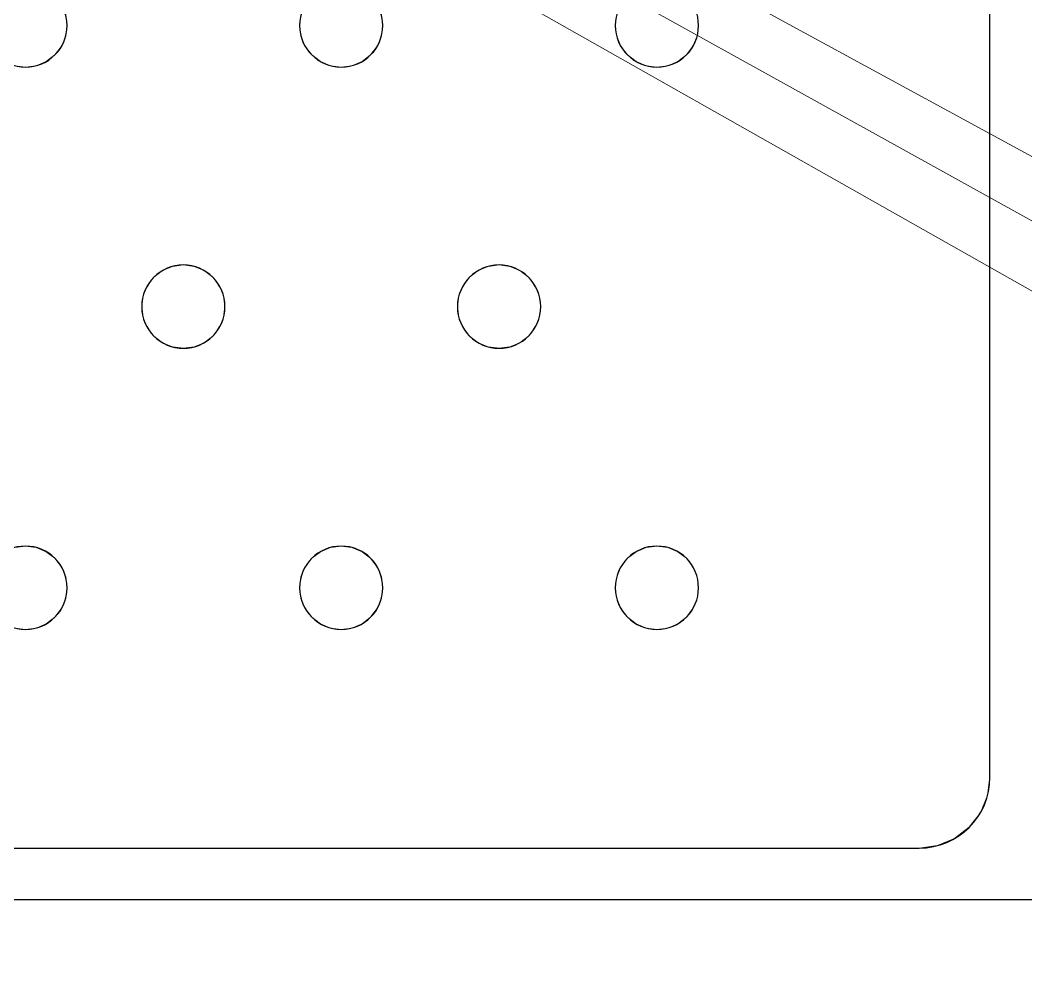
# Model space of a CAD drawing. Header units: millimetres. Extents: x -1 to 1201, y -701 to 1.
# Drawn here: x 503.4 to 600, y -405 to -313.5 of the extents above; entities that cross this region are included whole.
import ezdxf

# ---------------------------------------------------------------- set-up
doc = ezdxf.new("R2010")
doc.units = ezdxf.units.MM
doc.layers.add('IQ_200_3D', color=1, linetype='Continuous')
doc.layers.add('IQ_204_2D', color=7, linetype='Continuous')

msp = doc.modelspace()

# ---------------------------------------------------------------- linework, layer by layer
at = {"layer": 'IQ_200_3D', "lineweight": 18}
for points, invisible_edges in [([(596.549, -386.2, 890), (596.549, -145, 890), (568.549, -260, 890), (568.413, -261.035, 890)], 10), ([(568.549, -260, 888), (596.549, -145, 888), (596.549, -386.2, 888), (568.413, -261.035, 888)], 5), ([(568.413, -312.965, 890), (568.549, -314, 890), (596.549, -386.2, 890), (568.413, -261.035, 890)], 14), ([(596.549, -386.2, 888), (568.549, -314, 888), (568.413, -312.965, 888), (568.413, -261.035, 888)], 13), ([(530.352, -312.965, 890), (507.347, -312, 890), (507.746, -312.965, 890), (530.216, -314, 890)], 5), ([(507.746, -312.965, 888), (507.347, -312, 888), (530.352, -312.965, 888), (530.216, -314, 888)], 10), ([(538.079, -312.965, 888), (537.68, -312, 888), (560.685, -312.965, 888), (560.549, -314, 888)], 10), ([(530.216, -314, 890), (507.746, -312.965, 890), (507.882, -314, 890), (530.352, -315.035, 890)], 5), ([(507.882, -314, 888), (507.746, -312.965, 888), (530.216, -314, 888), (530.352, -315.035, 888)], 10), ([(507.882, -314, 890), (507.746, -312.965, 890), (507.746, -312.965, 888), (507.882, -314, 888)], 2), ([(530.352, -312.965, 890), (530.216, -314, 890), (530.216, -314, 888), (530.352, -312.965, 888)], 8), ([(538.079, -312.965, 890), (538.216, -314, 890), (560.549, -314, 890), (560.685, -312.965, 890)], 10), ([(538.216, -314, 888), (538.079, -312.965, 888), (560.549, -314, 888)], 14), ([(538.216, -314, 890), (538.079, -312.965, 890), (538.079, -312.965, 888), (538.216, -314, 888)], 2), ([(560.685, -312.965, 890), (560.549, -314, 890), (560.549, -314, 888), (560.685, -312.965, 888)], 8), ([(568.549, -314, 890), (568.413, -312.965, 890), (568.413, -312.965, 888), (568.549, -314, 888)], 2), ([(530.352, -315.035, 890), (507.882, -314, 890), (507.746, -315.035, 890)], 13), ([(507.746, -315.035, 888), (507.882, -314, 888), (530.352, -315.035, 888), (530.752, -316, 888)], 10), ([(507.746, -315.035, 890), (507.882, -314, 890), (507.882, -314, 888), (507.746, -315.035, 888)], 8), ([(530.216, -314, 890), (530.352, -315.035, 890), (530.352, -315.035, 888), (530.216, -314, 888)], 2), ([(560.685, -315.035, 890), (538.216, -314, 890), (538.079, -315.035, 890), (561.085, -316, 890)], 5), ([(560.685, -315.035, 888), (538.079, -315.035, 888), (538.216, -314, 888), (560.549, -314, 888)], 5), ([(538.079, -315.035, 890), (538.216, -314, 890), (538.216, -314, 888), (538.079, -315.035, 888)], 8), ([(538.216, -314, 890), (560.685, -315.035, 890), (560.549, -314, 890)], 13), ([(560.549, -314, 890), (560.685, -315.035, 890), (560.685, -315.035, 888), (560.549, -314, 888)], 2), ([(568.549, -314, 890), (568.413, -315.035, 890), (596.549, -386.2, 890)], 14), ([(568.413, -315.035, 888), (568.549, -314, 888), (596.549, -386.2, 888)], 14), ([(568.413, -315.035, 890), (568.549, -314, 890), (568.549, -314, 888), (568.413, -315.035, 888)], 8), ([(507.746, -315.035, 890), (507.347, -316, 890), (530.752, -316, 890), (530.352, -315.035, 890)], 10), ([(530.752, -316, 888), (507.347, -316, 888), (507.746, -315.035, 888)], 13), ([(507.347, -316, 890), (507.746, -315.035, 890), (507.746, -315.035, 888), (507.347, -316, 888)], 10), ([(530.352, -315.035, 890), (530.752, -316, 890), (530.752, -316, 888), (530.352, -315.035, 888)], 10), ([(561.085, -316, 890), (538.079, -315.035, 890), (537.68, -316, 890), (549.382, -337, 890)], 13), ([(537.68, -316, 888), (538.079, -315.035, 888), (561.085, -316, 888), (549.382, -337, 888)], 14), ([(537.68, -316, 890), (538.079, -315.035, 890), (538.079, -315.035, 888), (537.68, -316, 888)], 10), ([(538.079, -315.035, 888), (560.685, -315.035, 888), (561.085, -316, 888)], 13), ([(560.685, -315.035, 890), (561.085, -316, 890), (561.085, -316, 888), (560.685, -315.035, 888)], 10), ([(568.413, -315.035, 890), (568.013, -316, 890), (596.549, -386.2, 890)], 14), ([(568.013, -316, 888), (568.413, -315.035, 888), (596.549, -386.2, 888)], 14), ([(568.013, -316, 890), (568.413, -315.035, 890), (568.413, -315.035, 888), (568.013, -316, 888)], 10), ([(506.711, -316.828, 890), (505.882, -317.464, 890), (518.014, -337.136, 890), (519.049, -337, 890)], 10), ([(518.014, -337.136, 888), (505.882, -317.464, 888), (506.711, -316.828, 888)], 13), ([(505.882, -317.464, 890), (506.711, -316.828, 890), (506.711, -316.828, 888), (505.882, -317.464, 888)], 10), ([(519.049, -337, 890), (507.347, -316, 890), (506.711, -316.828, 890)], 13), ([(506.711, -316.828, 888), (507.347, -316, 888), (519.049, -337, 888), (518.014, -337.136, 888)], 10), ([(506.711, -316.828, 890), (507.347, -316, 890), (507.347, -316, 888), (506.711, -316.828, 888)], 10), ([(519.049, -337, 890), (531.387, -316.828, 890), (530.752, -316, 890), (507.347, -316, 890)], 13), ([(530.752, -316, 888), (531.387, -316.828, 888), (519.049, -337, 888), (507.347, -316, 888)], 14), ([(531.387, -316.828, 890), (519.049, -337, 890), (520.084, -337.136, 890)], 13), ([(531.387, -316.828, 888), (532.216, -317.464, 888), (520.084, -337.136, 888), (519.049, -337, 888)], 10), ([(532.216, -317.464, 890), (531.387, -316.828, 890), (520.084, -337.136, 890), (521.049, -337.536, 890)], 10), ([(530.752, -316, 890), (531.387, -316.828, 890), (531.387, -316.828, 888), (530.752, -316, 888)], 10), ([(531.387, -316.828, 890), (532.216, -317.464, 890), (532.216, -317.464, 888), (531.387, -316.828, 888)], 10), ([(548.347, -337.136, 890), (549.382, -337, 890), (537.044, -316.828, 890), (536.216, -317.464, 890)], 10), ([(548.347, -337.136, 888), (547.382, -337.536, 888), (536.216, -317.464, 888), (537.044, -316.828, 888)], 10), ([(536.216, -317.464, 890), (537.044, -316.828, 890), (537.044, -316.828, 888), (536.216, -317.464, 888)], 10), ([(537.68, -316, 890), (537.044, -316.828, 890), (549.382, -337, 890)], 14), ([(549.382, -337, 888), (548.347, -337.136, 888), (537.044, -316.828, 888), (537.68, -316, 888)], 10), ([(537.044, -316.828, 890), (537.68, -316, 890), (537.68, -316, 888), (537.044, -316.828, 888)], 10), ([(561.721, -316.828, 890), (561.085, -316, 890), (549.382, -337, 890), (550.418, -337.136, 890)], 10), ([(549.382, -337, 888), (561.085, -316, 888), (561.721, -316.828, 888), (550.418, -337.136, 888)], 5), ([(562.549, -317.464, 890), (561.721, -316.828, 890), (550.418, -337.136, 890), (551.382, -337.536, 890)], 10), ([(562.549, -317.464, 888), (550.418, -337.136, 888), (561.721, -316.828, 888)], 3), ([(561.085, -316, 890), (561.721, -316.828, 890), (561.721, -316.828, 888), (561.085, -316, 888)], 10), ([(561.721, -316.828, 890), (562.549, -317.464, 890), (562.549, -317.464, 888), (561.721, -316.828, 888)], 10), ([(567.378, -365.172, 890), (567.378, -316.828, 890), (566.549, -317.464, 890), (566.549, -364.536, 890)], 5), ([(567.378, -316.828, 888), (568.013, -366, 888), (567.378, -365.172, 888), (566.549, -317.464, 888)], 5), ([(566.549, -317.464, 890), (567.378, -316.828, 890), (567.378, -316.828, 888), (566.549, -317.464, 888)], 10), ([(568.013, -316, 890), (567.378, -316.828, 890), (568.013, -366, 890), (596.549, -386.2, 890)], 14), ([(568.013, -316, 888), (568.013, -366, 888), (567.378, -316.828, 888)], 3), ([(567.378, -316.828, 890), (568.013, -316, 890), (568.013, -316, 888), (567.378, -316.828, 888)], 10), ([(568.013, -366, 890), (567.378, -316.828, 890), (567.378, -365.172, 890)], 3), ([(568.013, -366, 888), (568.013, -316, 888), (596.549, -386.2, 888), (568.413, -366.965, 888)], 7), ([(491.544, -338.172, 890), (503.882, -318, 890), (502.847, -317.864, 890), (490.716, -337.536, 890)], 5), ([(491.544, -338.172, 888), (490.716, -337.536, 888), (502.847, -317.864, 888), (503.882, -318, 888)], 10), ([(503.882, -318, 888), (502.847, -317.864, 888), (502.847, -317.864, 890), (503.882, -318, 890)], 10), ([(504.918, -317.864, 890), (503.882, -318, 890), (516.221, -338.172, 890), (517.049, -337.536, 890)], 10), ([(503.882, -318, 888), (504.918, -317.864, 888), (516.221, -338.172, 888), (515.585, -339, 888)], 10), ([(504.918, -317.864, 888), (503.882, -318, 888), (503.882, -318, 890), (504.918, -317.864, 890)], 10), ([(505.882, -317.464, 890), (504.918, -317.864, 890), (517.049, -337.536, 890), (518.014, -337.136, 890)], 10), ([(517.049, -337.536, 888), (504.918, -317.864, 888), (505.882, -317.464, 888), (518.014, -337.136, 888)], 5), ([(504.918, -317.864, 890), (505.882, -317.464, 890), (505.882, -317.464, 888), (504.918, -317.864, 888)], 10), ([(504.918, -317.864, 888), (517.049, -337.536, 888), (516.221, -338.172, 888)], 13), ([(521.049, -337.536, 888), (520.084, -337.136, 888), (532.216, -317.464, 888), (533.18, -317.864, 888)], 10), ([(533.18, -317.864, 890), (532.216, -317.464, 890), (521.049, -337.536, 890)], 14), ([(521.878, -338.172, 890), (534.216, -318, 890), (533.18, -317.864, 890), (521.049, -337.536, 890)], 5), ([(521.878, -338.172, 888), (521.049, -337.536, 888), (533.18, -317.864, 888), (534.216, -318, 888)], 10), ([(532.216, -317.464, 890), (533.18, -317.864, 890), (533.18, -317.864, 888), (532.216, -317.464, 888)], 10), ([(534.216, -318, 888), (533.18, -317.864, 888), (533.18, -317.864, 890), (534.216, -318, 890)], 10), ([(546.554, -338.172, 890), (535.251, -317.864, 890), (534.216, -318, 890), (545.918, -339, 890)], 5), ([(535.251, -317.864, 888), (547.382, -337.536, 888), (546.554, -338.172, 888), (534.216, -318, 888)], 5), ([(535.251, -317.864, 888), (534.216, -318, 888), (534.216, -318, 890), (535.251, -317.864, 890)], 10), ([(536.216, -317.464, 890), (535.251, -317.864, 890), (547.382, -337.536, 890), (548.347, -337.136, 890)], 10), ([(535.251, -317.864, 888), (536.216, -317.464, 888), (547.382, -337.536, 888)], 14), ([(535.251, -317.864, 890), (536.216, -317.464, 890), (536.216, -317.464, 888), (535.251, -317.864, 888)], 10), ([(535.251, -317.864, 890), (546.554, -338.172, 890), (547.382, -337.536, 890)], 13), ([(551.382, -337.536, 888), (550.418, -337.136, 888), (562.549, -317.464, 888), (563.514, -317.864, 888)], 10), ([(563.514, -317.864, 890), (562.549, -317.464, 890), (551.382, -337.536, 890), (552.211, -338.172, 890)], 10), ([(552.211, -338.172, 888), (551.382, -337.536, 888), (563.514, -317.864, 888), (564.549, -318, 888)], 10), ([(564.549, -318, 890), (563.514, -317.864, 890), (552.211, -338.172, 890), (552.847, -339, 890)], 10), ([(565.584, -317.864, 890), (564.549, -318, 890), (552.847, -339, 890), (553.246, -339.965, 890)], 10), ([(565.584, -317.864, 888), (553.246, -339.965, 888), (552.847, -339, 888), (564.549, -318, 888)], 5), ([(566.549, -317.464, 890), (565.584, -317.864, 890), (553.246, -339.965, 890), (553.382, -341, 890)], 10), ([(553.382, -341, 890), (553.246, -342.035, 890), (566.549, -364.536, 890), (566.549, -317.464, 890)], 14), ([(566.549, -317.464, 888), (553.382, -341, 888), (553.246, -339.965, 888), (565.584, -317.864, 888)], 5), ([(566.549, -317.464, 888), (567.378, -365.172, 888), (566.549, -364.536, 888), (553.382, -341, 888)], 13), ([(562.549, -317.464, 890), (563.514, -317.864, 890), (563.514, -317.864, 888), (562.549, -317.464, 888)], 10), ([(564.549, -318, 888), (563.514, -317.864, 888), (563.514, -317.864, 890), (564.549, -318, 890)], 10), ([(565.584, -317.864, 888), (564.549, -318, 888), (564.549, -318, 890), (565.584, -317.864, 890)], 10), ([(565.584, -317.864, 890), (566.549, -317.464, 890), (566.549, -317.464, 888), (565.584, -317.864, 888)], 10), ([(492.18, -339, 890), (515.585, -339, 890), (503.882, -318, 890), (491.544, -338.172, 890)], 7), ([(492.18, -339, 888), (491.544, -338.172, 888), (503.882, -318, 888), (515.585, -339, 888)], 14), ([(503.882, -318, 890), (515.585, -339, 890), (516.221, -338.172, 890)], 13), ([(522.513, -339, 890), (545.918, -339, 890), (534.216, -318, 890), (521.878, -338.172, 890)], 7), ([(522.513, -339, 888), (521.878, -338.172, 888), (534.216, -318, 888), (545.918, -339, 888)], 14), ([(534.216, -318, 888), (546.554, -338.172, 888), (545.918, -339, 888)], 13), ([(552.847, -339, 888), (552.211, -338.172, 888), (564.549, -318, 888)], 14), ([(518.014, -337.136, 890), (517.049, -337.536, 890), (517.049, -337.536, 888), (518.014, -337.136, 888)], 10), ([(518.014, -337.136, 888), (519.049, -337, 888), (519.049, -337, 890), (518.014, -337.136, 890)], 10), ([(519.049, -337, 888), (520.084, -337.136, 888), (520.084, -337.136, 890), (519.049, -337, 890)], 10), ([(521.049, -337.536, 890), (520.084, -337.136, 890), (520.084, -337.136, 888), (521.049, -337.536, 888)], 10), ([(548.347, -337.136, 890), (547.382, -337.536, 890), (547.382, -337.536, 888), (548.347, -337.136, 888)], 10), ([(548.347, -337.136, 888), (549.382, -337, 888), (549.382, -337, 890), (548.347, -337.136, 890)], 10), ([(549.382, -337, 888), (550.418, -337.136, 888), (550.418, -337.136, 890), (549.382, -337, 890)], 10), ([(551.382, -337.536, 890), (550.418, -337.136, 890), (550.418, -337.136, 888), (551.382, -337.536, 888)], 10), ([(516.221, -338.172, 890), (515.585, -339, 890), (515.585, -339, 888), (516.221, -338.172, 888)], 10), ([(517.049, -337.536, 890), (516.221, -338.172, 890), (516.221, -338.172, 888), (517.049, -337.536, 888)], 10), ([(521.878, -338.172, 890), (521.049, -337.536, 890), (521.049, -337.536, 888), (521.878, -338.172, 888)], 10), ([(522.513, -339, 890), (521.878, -338.172, 890), (521.878, -338.172, 888), (522.513, -339, 888)], 10), ([(546.554, -338.172, 890), (545.918, -339, 890), (545.918, -339, 888), (546.554, -338.172, 888)], 10), ([(547.382, -337.536, 890), (546.554, -338.172, 890), (546.554, -338.172, 888), (547.382, -337.536, 888)], 10), ([(552.211, -338.172, 890), (551.382, -337.536, 890), (551.382, -337.536, 888), (552.211, -338.172, 888)], 10), ([(552.847, -339, 890), (552.211, -338.172, 890), (552.211, -338.172, 888), (552.847, -339, 888)], 10), ([(492.18, -339, 890), (492.579, -339.965, 890), (515.185, -339.965, 890), (515.585, -339, 890)], 10), ([(515.185, -339.965, 888), (492.579, -339.965, 888), (492.18, -339, 888), (515.585, -339, 888)], 5), ([(515.585, -339, 890), (515.185, -339.965, 890), (515.185, -339.965, 888), (515.585, -339, 888)], 10), ([(545.519, -339.965, 890), (522.513, -339, 890), (522.913, -339.965, 890), (545.382, -341, 890)], 5), ([(545.918, -339, 890), (522.513, -339, 890), (545.519, -339.965, 890)], 3), ([(545.519, -339.965, 888), (522.913, -339.965, 888), (522.513, -339, 888), (545.918, -339, 888)], 5), ([(522.913, -339.965, 890), (522.513, -339, 890), (522.513, -339, 888), (522.913, -339.965, 888)], 10), ([(545.918, -339, 890), (545.519, -339.965, 890), (545.519, -339.965, 888), (545.918, -339, 888)], 10), ([(553.246, -339.965, 890), (552.847, -339, 890), (552.847, -339, 888), (553.246, -339.965, 888)], 10), ([(492.579, -339.965, 890), (492.716, -341, 890), (515.049, -341, 890), (515.185, -339.965, 890)], 10), ([(515.049, -341, 888), (492.716, -341, 888), (492.579, -339.965, 888), (515.185, -339.965, 888)], 5), ([(515.185, -339.965, 890), (515.049, -341, 890), (515.049, -341, 888), (515.185, -339.965, 888)], 8), ([(545.382, -341, 890), (522.913, -339.965, 890), (523.049, -341, 890), (545.519, -342.035, 890)], 5), ([(522.913, -339.965, 888), (545.519, -339.965, 888), (545.382, -341, 888), (523.049, -341, 888)], 5), ([(523.049, -341, 890), (522.913, -339.965, 890), (522.913, -339.965, 888), (523.049, -341, 888)], 2), ([(545.519, -339.965, 890), (545.382, -341, 890), (545.382, -341, 888), (545.519, -339.965, 888)], 8), ([(553.382, -341, 890), (553.246, -339.965, 890), (553.246, -339.965, 888), (553.382, -341, 888)], 2), ([(492.716, -341, 890), (492.579, -342.035, 890), (515.185, -342.035, 890), (515.049, -341, 890)], 10), ([(492.579, -342.035, 888), (492.716, -341, 888), (515.185, -342.035, 888), (515.585, -343, 888)], 10), ([(515.185, -342.035, 888), (492.716, -341, 888), (515.049, -341, 888)], 3), ([(515.049, -341, 890), (515.185, -342.035, 890), (515.185, -342.035, 888), (515.049, -341, 888)], 2), ([(545.519, -342.035, 890), (523.049, -341, 890), (522.913, -342.035, 890)], 13), ([(523.049, -341, 888), (545.382, -341, 888), (545.519, -342.035, 888), (522.913, -342.035, 888)], 5), ([(522.913, -342.035, 890), (523.049, -341, 890), (523.049, -341, 888), (522.913, -342.035, 888)], 8), ([(545.382, -341, 890), (545.519, -342.035, 890), (545.519, -342.035, 888), (545.382, -341, 888)], 2), ([(566.549, -364.536, 888), (565.584, -364.136, 888), (553.246, -342.035, 888), (553.382, -341, 888)], 10), ([(553.246, -342.035, 890), (553.382, -341, 890), (553.382, -341, 888), (553.246, -342.035, 888)], 8), ([(492.579, -342.035, 890), (492.18, -343, 890), (515.585, -343, 890), (515.185, -342.035, 890)], 10), ([(492.18, -343, 888), (492.579, -342.035, 888), (515.585, -343, 888), (503.882, -364, 888)], 14), ([(515.185, -342.035, 890), (515.585, -343, 890), (515.585, -343, 888), (515.185, -342.035, 888)], 10), ([(522.913, -342.035, 890), (522.513, -343, 890), (545.918, -343, 890), (545.519, -342.035, 890)], 10), ([(522.513, -343, 888), (522.913, -342.035, 888), (545.918, -343, 888), (534.216, -364, 888)], 14), ([(522.513, -343, 890), (522.913, -342.035, 890), (522.913, -342.035, 888), (522.513, -343, 888)], 10), ([(545.519, -342.035, 888), (545.918, -343, 888), (522.913, -342.035, 888)], 14), ([(545.519, -342.035, 890), (545.918, -343, 890), (545.918, -343, 888), (545.519, -342.035, 888)], 10), ([(565.584, -364.136, 890), (553.246, -342.035, 890), (552.847, -343, 890), (564.549, -364, 890)], 5), ([(553.246, -342.035, 888), (565.584, -364.136, 888), (552.847, -343, 888)], 3), ([(552.847, -343, 890), (553.246, -342.035, 890), (553.246, -342.035, 888), (552.847, -343, 888)], 10), ([(566.549, -364.536, 890), (553.246, -342.035, 890), (565.584, -364.136, 890)], 3), ([(503.882, -364, 890), (492.18, -343, 890), (491.544, -343.828, 890), (502.847, -364.136, 890)], 5), ([(503.882, -364, 888), (502.847, -364.136, 888), (491.544, -343.828, 888), (492.18, -343, 888)], 10), ([(515.585, -343, 890), (492.18, -343, 890), (503.882, -364, 890), (516.221, -343.828, 890)], 7), ([(516.221, -343.828, 888), (504.918, -364.136, 888), (503.882, -364, 888), (515.585, -343, 888)], 5), ([(515.585, -343, 890), (516.221, -343.828, 890), (516.221, -343.828, 888), (515.585, -343, 888)], 10), ([(534.216, -364, 890), (522.513, -343, 890), (521.878, -343.828, 890), (533.18, -364.136, 890)], 5), ([(534.216, -364, 888), (533.18, -364.136, 888), (521.878, -343.828, 888), (522.513, -343, 888)], 10), ([(521.878, -343.828, 890), (522.513, -343, 890), (522.513, -343, 888), (521.878, -343.828, 888)], 10), ([(545.918, -343, 890), (522.513, -343, 890), (534.216, -364, 890), (546.554, -343.828, 890)], 7), ([(534.216, -364, 888), (545.918, -343, 888), (546.554, -343.828, 888)], 13), ([(545.918, -343, 890), (546.554, -343.828, 890), (546.554, -343.828, 888), (545.918, -343, 888)], 10), ([(564.549, -364, 890), (552.847, -343, 890), (552.211, -343.828, 890), (563.514, -364.136, 890)], 5), ([(552.847, -343, 888), (565.584, -364.136, 888), (564.549, -364, 888), (552.211, -343.828, 888)], 5), ([(552.211, -343.828, 890), (552.847, -343, 890), (552.847, -343, 888), (552.211, -343.828, 888)], 10), ([(516.221, -343.828, 890), (503.882, -364, 890), (504.918, -364.136, 890), (517.049, -344.464, 890)], 5), ([(517.049, -344.464, 888), (505.882, -364.536, 888), (504.918, -364.136, 888), (516.221, -343.828, 888)], 5), ([(516.221, -343.828, 890), (517.049, -344.464, 890), (517.049, -344.464, 888), (516.221, -343.828, 888)], 10), ([(521.049, -344.464, 890), (533.18, -364.136, 890), (521.878, -343.828, 890)], 3), ([(533.18, -364.136, 888), (532.216, -364.536, 888), (521.049, -344.464, 888), (521.878, -343.828, 888)], 10), ([(521.049, -344.464, 890), (521.878, -343.828, 890), (521.878, -343.828, 888), (521.049, -344.464, 888)], 10), ([(535.251, -364.136, 890), (547.382, -344.464, 890), (546.554, -343.828, 890), (534.216, -364, 890)], 5), ([(546.554, -343.828, 888), (547.382, -344.464, 888), (535.251, -364.136, 888), (534.216, -364, 888)], 10), ([(546.554, -343.828, 890), (547.382, -344.464, 890), (547.382, -344.464, 888), (546.554, -343.828, 888)], 10), ([(552.211, -343.828, 890), (551.382, -344.464, 890), (563.514, -364.136, 890)], 14), ([(552.211, -343.828, 888), (564.549, -364, 888), (563.514, -364.136, 888), (551.382, -344.464, 888)], 5), ([(551.382, -344.464, 890), (552.211, -343.828, 890), (552.211, -343.828, 888), (551.382, -344.464, 888)], 10), ([(517.049, -344.464, 890), (504.918, -364.136, 890), (505.882, -364.536, 890), (518.014, -344.864, 890)], 5), ([(518.014, -344.864, 888), (506.711, -365.172, 888), (505.882, -364.536, 888), (517.049, -344.464, 888)], 5), ([(518.014, -344.864, 890), (505.882, -364.536, 890), (506.711, -365.172, 890), (519.049, -345, 890)], 5), ([(519.049, -345, 888), (507.347, -366, 888), (506.711, -365.172, 888), (518.014, -344.864, 888)], 5), ([(517.049, -344.464, 890), (518.014, -344.864, 890), (518.014, -344.864, 888), (517.049, -344.464, 888)], 10), ([(519.049, -345, 888), (518.014, -344.864, 888), (518.014, -344.864, 890), (519.049, -345, 890)], 10), ([(520.084, -344.864, 890), (519.049, -345, 890), (531.387, -365.172, 890), (532.216, -364.536, 890)], 10), ([(531.387, -365.172, 888), (530.752, -366, 888), (519.049, -345, 888), (520.084, -344.864, 888)], 10), ([(520.084, -344.864, 888), (519.049, -345, 888), (519.049, -345, 890), (520.084, -344.864, 890)], 10), ([(532.216, -364.536, 890), (533.18, -364.136, 890), (521.049, -344.464, 890), (520.084, -344.864, 890)], 10), ([(532.216, -364.536, 888), (531.387, -365.172, 888), (520.084, -344.864, 888), (521.049, -344.464, 888)], 10), ([(520.084, -344.864, 890), (521.049, -344.464, 890), (521.049, -344.464, 888), (520.084, -344.864, 888)], 10), ([(547.382, -344.464, 890), (535.251, -364.136, 890), (536.216, -364.536, 890), (548.347, -344.864, 890)], 5), ([(547.382, -344.464, 888), (536.216, -364.536, 888), (535.251, -364.136, 888)], 13), ([(548.347, -344.864, 888), (537.044, -365.172, 888), (536.216, -364.536, 888), (547.382, -344.464, 888)], 5), ([(548.347, -344.864, 890), (536.216, -364.536, 890), (537.044, -365.172, 890), (549.382, -345, 890)], 5), ([(549.382, -345, 888), (537.68, -366, 888), (537.044, -365.172, 888), (548.347, -344.864, 888)], 5), ([(547.382, -344.464, 890), (548.347, -344.864, 890), (548.347, -344.864, 888), (547.382, -344.464, 888)], 10), ([(549.382, -345, 888), (548.347, -344.864, 888), (548.347, -344.864, 890), (549.382, -345, 890)], 10), ([(550.418, -344.864, 890), (549.382, -345, 890), (561.721, -365.172, 890), (562.549, -364.536, 890)], 10), ([(550.418, -344.864, 888), (562.549, -364.536, 888), (561.721, -365.172, 888), (549.382, -345, 888)], 5), ([(550.418, -344.864, 888), (549.382, -345, 888), (549.382, -345, 890), (550.418, -344.864, 890)], 10), ([(562.549, -364.536, 890), (563.514, -364.136, 890), (551.382, -344.464, 890), (550.418, -344.864, 890)], 10), ([(562.549, -364.536, 888), (550.418, -344.864, 888), (551.382, -344.464, 888), (563.514, -364.136, 888)], 5), ([(550.418, -344.864, 890), (551.382, -344.464, 890), (551.382, -344.464, 888), (550.418, -344.864, 888)], 10), ([(519.049, -345, 890), (506.711, -365.172, 890), (507.347, -366, 890), (530.752, -366, 890)], 13), ([(507.347, -366, 888), (519.049, -345, 888), (530.752, -366, 888)], 15), ([(531.387, -365.172, 890), (519.049, -345, 890), (530.752, -366, 890)], 3), ([(549.382, -345, 890), (537.044, -365.172, 890), (537.68, -366, 890), (561.085, -366, 890)], 13), ([(549.382, -345, 888), (561.721, -365.172, 888), (561.085, -366, 888), (537.68, -366, 888)], 13), ([(561.721, -365.172, 890), (549.382, -345, 890), (561.085, -366, 890)], 3), ([(502.847, -364.136, 888), (503.882, -364, 888), (503.882, -364, 890), (502.847, -364.136, 890)], 10), ([(503.882, -364, 888), (504.918, -364.136, 888), (504.918, -364.136, 890), (503.882, -364, 890)], 10), ([(505.882, -364.536, 890), (504.918, -364.136, 890), (504.918, -364.136, 888), (505.882, -364.536, 888)], 10), ([(533.18, -364.136, 890), (532.216, -364.536, 890), (532.216, -364.536, 888), (533.18, -364.136, 888)], 10), ([(533.18, -364.136, 888), (534.216, -364, 888), (534.216, -364, 890), (533.18, -364.136, 890)], 10), ([(534.216, -364, 888), (535.251, -364.136, 888), (535.251, -364.136, 890), (534.216, -364, 890)], 10), ([(536.216, -364.536, 890), (535.251, -364.136, 890), (535.251, -364.136, 888), (536.216, -364.536, 888)], 10), ([(563.514, -364.136, 890), (562.549, -364.536, 890), (562.549, -364.536, 888), (563.514, -364.136, 888)], 10), ([(563.514, -364.136, 888), (564.549, -364, 888), (564.549, -364, 890), (563.514, -364.136, 890)], 10), ([(564.549, -364, 888), (565.584, -364.136, 888), (565.584, -364.136, 890), (564.549, -364, 890)], 10), ([(566.549, -364.536, 890), (565.584, -364.136, 890), (565.584, -364.136, 888), (566.549, -364.536, 888)], 10), ([(506.711, -365.172, 890), (505.882, -364.536, 890), (505.882, -364.536, 888), (506.711, -365.172, 888)], 10), ([(507.347, -366, 890), (506.711, -365.172, 890), (506.711, -365.172, 888), (507.347, -366, 888)], 10), ([(531.387, -365.172, 890), (530.752, -366, 890), (530.752, -366, 888), (531.387, -365.172, 888)], 10), ([(532.216, -364.536, 890), (531.387, -365.172, 890), (531.387, -365.172, 888), (532.216, -364.536, 888)], 10), ([(537.044, -365.172, 890), (536.216, -364.536, 890), (536.216, -364.536, 888), (537.044, -365.172, 888)], 10), ([(537.68, -366, 890), (537.044, -365.172, 890), (537.044, -365.172, 888), (537.68, -366, 888)], 10), ([(561.721, -365.172, 890), (561.085, -366, 890), (561.085, -366, 888), (561.721, -365.172, 888)], 10), ([(562.549, -364.536, 890), (561.721, -365.172, 890), (561.721, -365.172, 888), (562.549, -364.536, 888)], 10), ([(567.378, -365.172, 890), (566.549, -364.536, 890), (566.549, -364.536, 888), (567.378, -365.172, 888)], 10), ([(568.013, -366, 890), (567.378, -365.172, 890), (567.378, -365.172, 888), (568.013, -366, 888)], 10), ([(507.347, -366, 890), (507.746, -366.965, 890), (530.352, -366.965, 890), (530.752, -366, 890)], 10), ([(530.352, -366.965, 888), (507.746, -366.965, 888), (507.347, -366, 888), (530.752, -366, 888)], 5), ([(507.746, -366.965, 890), (507.347, -366, 890), (507.347, -366, 888), (507.746, -366.965, 888)], 10), ([(530.752, -366, 890), (530.352, -366.965, 890), (530.352, -366.965, 888), (530.752, -366, 888)], 10), ([(538.079, -366.965, 890), (560.549, -368, 890), (560.685, -366.965, 890), (537.68, -366, 890)], 5), ([(537.68, -366, 890), (560.685, -366.965, 890), (561.085, -366, 890)], 13), ([(560.685, -366.965, 888), (538.079, -366.965, 888), (537.68, -366, 888), (561.085, -366, 888)], 5), ([(538.079, -366.965, 890), (537.68, -366, 890), (537.68, -366, 888), (538.079, -366.965, 888)], 10), ([(561.085, -366, 890), (560.685, -366.965, 890), (560.685, -366.965, 888), (561.085, -366, 888)], 10), ([(568.013, -366, 890), (568.413, -366.965, 890), (596.549, -386.2, 890)], 14), ([(568.413, -366.965, 890), (568.013, -366, 890), (568.013, -366, 888), (568.413, -366.965, 888)], 10), ([(507.746, -366.965, 890), (507.882, -368, 890), (530.216, -368, 890), (530.352, -366.965, 890)], 10), ([(530.216, -368, 888), (507.882, -368, 888), (507.746, -366.965, 888), (530.352, -366.965, 888)], 5), ([(507.882, -368, 890), (507.746, -366.965, 890), (507.746, -366.965, 888), (507.882, -368, 888)], 2), ([(530.352, -366.965, 890), (530.216, -368, 890), (530.216, -368, 888), (530.352, -366.965, 888)], 8), ([(538.216, -368, 890), (560.685, -369.035, 890), (560.549, -368, 890), (538.079, -366.965, 890)], 5), ([(560.549, -368, 888), (538.216, -368, 888), (538.079, -366.965, 888), (560.685, -366.965, 888)], 5), ([(538.216, -368, 890), (538.079, -366.965, 890), (538.079, -366.965, 888), (538.216, -368, 888)], 2), ([(560.685, -366.965, 890), (560.549, -368, 890), (560.549, -368, 888), (560.685, -366.965, 888)], 8), ([(568.413, -366.965, 890), (568.549, -368, 890), (596.549, -386.2, 890)], 14), ([(568.549, -368, 888), (568.413, -366.965, 888), (596.549, -386.2, 888)], 14), ([(568.549, -368, 890), (568.413, -366.965, 890), (568.413, -366.965, 888), (568.549, -368, 888)], 2), ([(507.882, -368, 890), (507.746, -369.035, 890), (530.352, -369.035, 890), (530.216, -368, 890)], 10), ([(530.352, -369.035, 888), (507.746, -369.035, 888), (507.882, -368, 888), (530.216, -368, 888)], 5), ([(507.746, -369.035, 890), (507.882, -368, 890), (507.882, -368, 888), (507.746, -369.035, 888)], 8), ([(530.216, -368, 890), (530.352, -369.035, 890), (530.352, -369.035, 888), (530.216, -368, 888)], 2), ([(560.685, -369.035, 890), (538.216, -368, 890), (538.079, -369.035, 890)], 13), ([(560.685, -369.035, 888), (538.079, -369.035, 888), (538.216, -368, 888), (560.549, -368, 888)], 5), ([(538.079, -369.035, 890), (538.216, -368, 890), (538.216, -368, 888), (538.079, -369.035, 888)], 8), ([(560.549, -368, 890), (560.685, -369.035, 890), (560.685, -369.035, 888), (560.549, -368, 888)], 2), ([(568.413, -369.035, 890), (596.549, -386.2, 890), (568.549, -368, 890)], 3), ([(596.549, -386.2, 888), (568.413, -369.035, 888), (568.549, -368, 888)], 13), ([(568.413, -369.035, 890), (568.549, -368, 890), (568.549, -368, 888), (568.413, -369.035, 888)], 8), ([(507.746, -369.035, 890), (507.347, -370, 890), (530.752, -370, 890), (530.352, -369.035, 890)], 10), ([(530.752, -370, 888), (507.347, -370, 888), (507.746, -369.035, 888), (530.352, -369.035, 888)], 5), ([(507.347, -370, 890), (507.746, -369.035, 890), (507.746, -369.035, 888), (507.347, -370, 888)], 10), ([(530.352, -369.035, 890), (530.752, -370, 890), (530.752, -370, 888), (530.352, -369.035, 888)], 10), ([(538.079, -369.035, 890), (537.68, -370, 890), (561.085, -370, 890), (560.685, -369.035, 890)], 10), ([(538.079, -369.035, 888), (560.685, -369.035, 888), (561.085, -370, 888), (537.68, -370, 888)], 5), ([(537.68, -370, 890), (538.079, -369.035, 890), (538.079, -369.035, 888), (537.68, -370, 888)], 10), ([(560.685, -369.035, 890), (561.085, -370, 890), (561.085, -370, 888), (560.685, -369.035, 888)], 10), ([(596.549, -386.2, 890), (568.413, -369.035, 890), (568.013, -370, 890), (589.749, -393, 890)], 13), ([(568.013, -370, 888), (568.413, -369.035, 888), (596.549, -386.2, 888)], 14), ([(568.013, -370, 890), (568.413, -369.035, 890), (568.413, -369.035, 888), (568.013, -370, 888)], 10), ([(507.347, -370, 890), (506.711, -370.828, 890), (531.387, -370.828, 890), (530.752, -370, 890)], 10), ([(506.711, -370.828, 888), (507.347, -370, 888), (531.387, -370.828, 888), (532.216, -371.464, 888)], 10), ([(506.711, -370.828, 890), (507.347, -370, 890), (507.347, -370, 888), (506.711, -370.828, 888)], 10), ([(531.387, -370.828, 888), (507.347, -370, 888), (530.752, -370, 888)], 3), ([(530.752, -370, 890), (531.387, -370.828, 890), (531.387, -370.828, 888), (530.752, -370, 888)], 10), ([(561.721, -370.828, 890), (561.085, -370, 890), (537.68, -370, 890), (537.044, -370.828, 890)], 10), ([(561.721, -370.828, 888), (537.044, -370.828, 888), (537.68, -370, 888), (561.085, -370, 888)], 5), ([(537.044, -370.828, 890), (537.68, -370, 890), (537.68, -370, 888), (537.044, -370.828, 888)], 10), ([(561.085, -370, 890), (561.721, -370.828, 890), (561.721, -370.828, 888), (561.085, -370, 888)], 10), ([(568.013, -370, 890), (567.378, -370.828, 890), (589.749, -393, 890)], 14), ([(567.378, -370.828, 888), (568.013, -370, 888), (589.749, -393, 888)], 14), ([(567.378, -370.828, 890), (568.013, -370, 890), (568.013, -370, 888), (567.378, -370.828, 888)], 10), ([(589.749, -393, 888), (568.013, -370, 888), (596.549, -386.2, 888), (596.317, -387.96, 888)], 11), ([(506.711, -370.828, 890), (505.882, -371.464, 890), (532.216, -371.464, 890), (531.387, -370.828, 890)], 10), ([(505.882, -371.464, 888), (506.711, -370.828, 888), (532.216, -371.464, 888), (533.18, -371.864, 888)], 10), ([(505.882, -371.464, 890), (506.711, -370.828, 890), (506.711, -370.828, 888), (505.882, -371.464, 888)], 10), ([(531.387, -370.828, 890), (532.216, -371.464, 890), (532.216, -371.464, 888), (531.387, -370.828, 888)], 10), ([(537.044, -370.828, 890), (536.216, -371.464, 890), (562.549, -371.464, 890), (561.721, -370.828, 890)], 10), ([(562.549, -371.464, 888), (536.216, -371.464, 888), (537.044, -370.828, 888), (561.721, -370.828, 888)], 5), ([(536.216, -371.464, 890), (537.044, -370.828, 890), (537.044, -370.828, 888), (536.216, -371.464, 888)], 10), ([(561.721, -370.828, 890), (562.549, -371.464, 890), (562.549, -371.464, 888), (561.721, -370.828, 888)], 10), ([(567.378, -370.828, 890), (566.549, -371.464, 890), (589.749, -393, 890)], 14), ([(566.549, -371.464, 888), (567.378, -370.828, 888), (589.749, -393, 888)], 14), ([(566.549, -371.464, 890), (567.378, -370.828, 890), (567.378, -370.828, 888), (566.549, -371.464, 888)], 10), ([(352.216, -372, 890), (124.449, -393, 890), (589.749, -393, 890)], 13), ([(352.216, -372, 888), (382.549, -372, 888), (589.749, -393, 888), (124.449, -393, 888)], 11), ([(382.549, -372, 890), (353.251, -371.864, 890), (352.216, -372, 890), (589.749, -393, 890)], 13), ([(382.549, -372, 888), (383.584, -371.864, 888), (412.882, -372, 888), (589.749, -393, 888)], 14), ([(382.549, -372, 890), (589.749, -393, 890), (412.882, -372, 890)], 15), ([(443.216, -372, 890), (413.918, -371.864, 890), (412.882, -372, 890), (589.749, -393, 890)], 13), ([(412.882, -372, 888), (443.216, -372, 888), (589.749, -393, 888)], 15), ([(443.216, -372, 888), (444.251, -371.864, 888), (473.549, -372, 888), (589.749, -393, 888)], 14), ([(443.216, -372, 890), (589.749, -393, 890), (473.549, -372, 890)], 15), ([(503.882, -372, 890), (474.584, -371.864, 890), (473.549, -372, 890), (589.749, -393, 890)], 13), ([(503.882, -372, 888), (473.549, -372, 888), (474.584, -371.864, 888), (502.847, -371.864, 888)], 5), ([(473.549, -372, 888), (503.882, -372, 888), (589.749, -393, 888)], 15), ([(502.847, -371.864, 890), (475.549, -371.464, 890), (474.584, -371.864, 890), (503.882, -372, 890)], 5), ([(503.882, -372, 888), (502.847, -371.864, 888), (502.847, -371.864, 890), (503.882, -372, 890)], 10), ([(504.918, -371.864, 890), (503.882, -372, 890), (534.216, -372, 890), (533.18, -371.864, 890)], 10), ([(503.882, -372, 888), (504.918, -371.864, 888), (534.216, -372, 888), (589.749, -393, 888)], 14), ([(504.918, -371.864, 888), (503.882, -372, 888), (503.882, -372, 890), (504.918, -371.864, 890)], 10), ([(503.882, -372, 890), (589.749, -393, 890), (534.216, -372, 890)], 15), ([(505.882, -371.464, 890), (504.918, -371.864, 890), (533.18, -371.864, 890), (532.216, -371.464, 890)], 10), ([(504.918, -371.864, 888), (505.882, -371.464, 888), (533.18, -371.864, 888), (534.216, -372, 888)], 10), ([(504.918, -371.864, 890), (505.882, -371.464, 890), (505.882, -371.464, 888), (504.918, -371.864, 888)], 10), ([(532.216, -371.464, 890), (533.18, -371.864, 890), (533.18, -371.864, 888), (532.216, -371.464, 888)], 10), ([(534.216, -372, 888), (533.18, -371.864, 888), (533.18, -371.864, 890), (534.216, -372, 890)], 10), ([(589.749, -393, 890), (535.251, -371.864, 890), (534.216, -372, 890)], 13), ([(589.749, -393, 888), (534.216, -372, 888), (535.251, -371.864, 888), (563.514, -371.864, 888)], 13), ([(535.251, -371.864, 888), (534.216, -372, 888), (534.216, -372, 890), (535.251, -371.864, 890)], 10), ([(536.216, -371.464, 890), (535.251, -371.864, 890), (563.514, -371.864, 890), (562.549, -371.464, 890)], 10), ([(563.514, -371.864, 888), (535.251, -371.864, 888), (536.216, -371.464, 888), (562.549, -371.464, 888)], 5), ([(535.251, -371.864, 890), (536.216, -371.464, 890), (536.216, -371.464, 888), (535.251, -371.864, 888)], 10), ([(589.749, -393, 890), (564.549, -372, 890), (563.514, -371.864, 890), (535.251, -371.864, 890)], 13), ([(562.549, -371.464, 890), (563.514, -371.864, 890), (563.514, -371.864, 888), (562.549, -371.464, 888)], 10), ([(589.749, -393, 888), (563.514, -371.864, 888), (564.549, -372, 888)], 13), ([(564.549, -372, 888), (563.514, -371.864, 888), (563.514, -371.864, 890), (564.549, -372, 890)], 10), ([(589.749, -393, 890), (565.584, -371.864, 890), (564.549, -372, 890)], 13), ([(589.749, -393, 888), (564.549, -372, 888), (565.584, -371.864, 888)], 13), ([(565.584, -371.864, 888), (564.549, -372, 888), (564.549, -372, 890), (565.584, -371.864, 890)], 10), ([(565.584, -371.864, 890), (589.749, -393, 890), (566.549, -371.464, 890)], 3), ([(565.584, -371.864, 888), (566.549, -371.464, 888), (589.749, -393, 888)], 14), ([(565.584, -371.864, 890), (566.549, -371.464, 890), (566.549, -371.464, 888), (565.584, -371.864, 888)], 10), ([(596.317, -387.96, 890), (596.549, -386.2, 890), (589.749, -393, 890), (595.638, -389.6, 890)], 6), ([(596.317, -387.96, 888), (596.549, -386.2, 888), (596.549, -386.2, 890), (596.317, -387.96, 890)], 8), ([(595.638, -389.6, 888), (594.557, -391.008, 888), (589.749, -393, 888), (596.317, -387.96, 888)], 6), ([(595.638, -389.6, 888), (596.317, -387.96, 888), (596.317, -387.96, 890), (595.638, -389.6, 890)], 10), ([(594.557, -391.008, 890), (595.638, -389.6, 890), (589.749, -393, 890)], 14), ([(595.638, -389.6, 890), (594.557, -391.008, 890), (594.557, -391.008, 888), (595.638, -389.6, 888)], 10), ([(593.149, -392.089, 890), (594.557, -391.008, 890), (589.749, -393, 890), (591.509, -392.768, 890)], 2), ([(593.149, -392.089, 888), (591.509, -392.768, 888), (589.749, -393, 888), (594.557, -391.008, 888)], 4), ([(594.557, -391.008, 890), (593.149, -392.089, 890), (593.149, -392.089, 888), (594.557, -391.008, 888)], 10), ([(591.509, -392.768, 888), (593.149, -392.089, 888), (593.149, -392.089, 890), (591.509, -392.768, 890)], 10), ([(589.749, -393, 888), (591.509, -392.768, 888), (591.509, -392.768, 890), (589.749, -393, 890)], 2)]:
    msp.add_3dface(points, dxfattribs=dict(at, invisible_edges=invisible_edges))
for points in [[(596.549, -386.2, 890), (596.549, -386.2, 888), (596.549, -145, 888), (596.549, -145, 890)], [(124.449, -393, 890), (124.449, -393, 888), (589.749, -393, 888), (589.749, -393, 890)]]:
    msp.add_3dface(points, dxfattribs=at)
at = {"layer": 'IQ_204_2D'}
for p, q in [((596.549, -386.2), (596.549, -145)), ((124.449, -393), (589.749, -393)), ((1077.5, -397.966), (122.5, -397.966))]:
    msp.add_line(p, q, dxfattribs=at)
for centre, radius, start, end in [((503.882, -314), 4, 0, 180), ((534.216, -314), 4, 0, 180), ((564.549, -314), 4, 0, 180), ((503.882, -314), 4, 180, 0), ((534.216, -314), 4, 180, 0), ((564.549, -314), 4, 180, 0), ((519.049, -341), 4, 0, 180), ((549.382, -341), 4, 360, 180), ((519.049, -341), 4, 180, 0), ((549.382, -341), 4, 180, 0), ((503.882, -368), 4, 360, 180), ((534.216, -368), 4, 0, 180), ((564.549, -368), 4, 0, 180), ((503.882, -368), 4, 180, 0), ((534.216, -368), 4, 180, 0), ((564.549, -368), 4, 180, 0), ((589.749, -386.2), 6.8, 270, 360)]:
    msp.add_arc(centre, radius, start, end, dxfattribs=at)

# ---------------------------------------------------------------- meshes
at = {"layer": 'IQ_200_3D', "lineweight": 18}
mesh = msp.add_polyface(dxfattribs=at)
corners = [(1200, 0, 850), (1200, -700, 850), (0, -700, 850), (0, 0, 850), (810.5, -594, 850), (811.556, -602.023, 850), (814.653, -609.5, 850), (819.58, -615.92, 850), (826, -620.847, 850), (833.477, -623.944, 850), (841.5, -625, 850), (1059.5, -625, 850), (1067.523, -623.944, 850), (1075, -620.847, 850), (1081.42, -615.92, 850), (1086.347, -609.5, 850), (1089.444, -602.023, 850), (1090.5, -594, 850), (1090.5, -476, 850), (1089.444, -467.977, 850), (1086.347, -460.5, 850), (1081.42, -454.08, 850), (1075, -449.153, 850), (1067.523, -446.056, 850), (1059.5, -445, 850), (841.5, -445, 850), (833.477, -446.056, 850), (826, -449.153, 850), (819.58, -454.08, 850), (814.653, -460.5, 850), (811.556, -467.977, 850), (810.5, -476, 850)]
mesh.append_faces([[corners[k] for k in face] for face in [(29, 3, 28), (6, 2, 5), (4, 2, 31), (23, 0, 22), (13, 1, 12), (15, 1, 14), (11, 1, 10)]], dxfattribs={"vtx0": -1, "vtx1": -1})
mesh.append_faces([[corners[k] for k in face] for face in [(3, 29, 30, 2), (2, 30, 31), (0, 25, 26), (2, 6, 7), (2, 9, 10, 1), (0, 20, 21), (1, 18, 19), (1, 15, 16)]], dxfattribs={"vtx0": -1, "vtx2": -1})
mesh.append_faces([[corners[k] for k in face] for face in [(27, 28, 3), (4, 5, 2), (7, 8, 2), (8, 9, 2), (23, 24, 0), (21, 22, 0), (24, 25, 0), (13, 14, 1), (11, 12, 1), (16, 17, 1), (17, 18, 1)]], dxfattribs={"vtx1": -1, "vtx2": -1})
mesh.append_faces([[corners[k] for k in face] for face in [(26, 27, 3, 0), (19, 20, 0, 1)]], dxfattribs={"vtx1": -1, "vtx3": -1})
mesh = msp.add_polyface(dxfattribs=at)
corners = [(1200, -700, 900), (1200, -23, 900), (0, -23, 900), (0, -700, 900), (90, -35.113, 900), (1110, -35.113, 900), (1129.382, -37.665, 900), (1147.443, -45.146, 900), (1162.953, -57.047, 900), (1174.854, -72.557, 900), (1182.335, -90.618, 900), (1184.887, -110, 900), (1184.887, -610, 900), (1182.335, -629.382, 900), (1174.854, -647.443, 900), (1162.953, -662.953, 900), (1147.443, -674.854, 900), (1129.382, -682.335, 900), (1110, -684.887, 900), (90, -684.887, 900), (70.618, -682.335, 900), (52.557, -674.854, 900), (37.047, -662.953, 900), (25.146, -647.443, 900), (17.665, -629.382, 900), (15.113, -610, 900), (15.113, -110, 900), (17.665, -90.618, 900), (25.146, -72.557, 900), (37.047, -57.047, 900), (52.557, -45.146, 900), (70.618, -37.665, 900)]
mesh.append_faces([[corners[k] for k in face] for face in [(9, 1, 8), (14, 0, 13), (31, 2, 30), (28, 2, 27), (21, 3, 20), (23, 3, 22)]], dxfattribs={"vtx0": -1, "vtx1": -1})
mesh.append_faces([[corners[k] for k in face] for face in [(1, 9, 10), (1, 11, 12, 0), (0, 14, 15), (0, 18, 19, 3), (2, 28, 29), (3, 23, 24)]], dxfattribs={"vtx0": -1, "vtx2": -1})
mesh.append_faces([[corners[k] for k in face] for face in [(10, 11, 1), (5, 6, 1), (7, 8, 1), (6, 7, 1), (12, 13, 0), (15, 16, 0), (17, 18, 0), (16, 17, 0), (31, 4, 2), (29, 30, 2), (26, 27, 2), (21, 22, 3), (19, 20, 3), (24, 25, 3)]], dxfattribs={"vtx1": -1, "vtx2": -1})
mesh.append_faces([[corners[k] for k in face] for face in [(4, 5, 1, 2), (25, 26, 2, 3)]], dxfattribs={"vtx1": -1, "vtx3": -1})
mesh = msp.add_polyface(dxfattribs=at)
corners = [(1110, -48.392, 890), (90, -48.392, 890), (66.424, -53.082, 890), (46.437, -66.437, 890), (33.082, -86.424, 890), (28.392, -110, 890), (28.392, -610, 890), (33.082, -633.576, 890), (46.437, -653.563, 890), (66.424, -666.918, 890), (90, -671.608, 890), (1110, -671.608, 890), (1133.576, -666.918, 890), (1153.563, -653.563, 890), (1166.918, -633.576, 890), (1171.608, -610, 890), (1171.608, -110, 890), (1166.918, -86.424, 890), (1153.563, -66.437, 890), (1133.576, -53.082, 890), (122.5, -418.034, 890), (1077.5, -418.034, 890), (1089.656, -419.634, 890), (1100.983, -424.326, 890), (1110.71, -431.79, 890), (1118.174, -441.517, 890), (1122.866, -452.844, 890), (1124.466, -465, 890), (1124.466, -605, 890), (1122.866, -617.156, 890), (1118.174, -628.483, 890), (1110.71, -638.21, 890), (1100.983, -645.674, 890), (1089.656, -650.366, 890), (1077.5, -651.966, 890), (122.5, -651.966, 890), (110.344, -650.366, 890), (99.017, -645.674, 890), (89.29, -638.21, 890), (81.826, -628.483, 890), (77.134, -617.156, 890), (75.534, -605, 890), (75.534, -465, 890), (77.134, -452.844, 890), (81.826, -441.517, 890), (89.29, -431.79, 890), (99.017, -424.326, 890), (110.344, -419.634, 890), (122.5, -68.034, 890), (1077.5, -68.034, 890), (1089.656, -69.634, 890), (1100.983, -74.326, 890), (1110.71, -81.79, 890), (1118.174, -91.517, 890), (1122.866, -102.844, 890), (1124.466, -115, 890), (1124.466, -351, 890), (1122.866, -363.156, 890), (1118.174, -374.483, 890), (1110.71, -384.21, 890), (1100.983, -391.674, 890), (1089.656, -396.366, 890), (1077.5, -397.966, 890), (122.5, -397.966, 890), (110.344, -396.366, 890), (99.017, -391.674, 890), (89.29, -384.21, 890), (81.826, -374.483, 890), (77.134, -363.156, 890), (75.534, -351, 890), (75.534, -115, 890), (77.134, -102.844, 890), (81.826, -91.517, 890), (89.29, -81.79, 890), (99.017, -74.326, 890), (110.344, -69.634, 890)]
mesh.append_faces([[corners[k] for k in face] for face in [(65, 47, 64), (75, 1, 74), (71, 5, 70), (73, 2, 72)]], dxfattribs={"vtx0": -1, "vtx1": -1})
mesh.append_faces([[corners[k] for k in face] for face in [(15, 28, 29, 14), (11, 32, 33), (16, 55, 56, 15), (54, 17, 18, 53), (53, 18, 19, 52), (52, 19, 0, 51), (0, 50, 51), (10, 37, 38, 9), (64, 47, 20, 63), (8, 39, 40, 7), (39, 8, 9, 38), (69, 42, 43), (3, 71, 72, 2)]], dxfattribs={"vtx0": -1, "vtx2": -1})
mesh.append_faces([[corners[k] for k in face] for face in [(6, 41, 42, 69)]], dxfattribs={"vtx0": -1, "vtx2": -1, "vtx3": -1})
mesh.append_faces([[corners[k] for k in face] for face in [(11, 33, 34, 35), (1, 75, 48, 49), (71, 3, 4, 5)]], dxfattribs={"vtx0": -1, "vtx3": -1})
mesh.append_faces([[corners[k] for k in face] for face in [(36, 37, 10)]], dxfattribs={"vtx1": -1, "vtx2": -1})
mesh.append_faces([[corners[k] for k in face] for face in [(27, 28, 15, 56)]], dxfattribs={"vtx1": -1, "vtx2": -1, "vtx3": -1})
mesh.append_faces([[corners[k] for k in face] for face in [(13, 14, 29, 30), (12, 13, 30, 31), (26, 27, 56, 57), (31, 32, 11, 12), (24, 25, 58, 59), (21, 22, 61, 62), (22, 23, 60, 61), (23, 24, 59, 60), (25, 26, 57, 58), (54, 55, 16, 17), (49, 50, 0, 1), (20, 21, 62, 63), (35, 36, 10, 11), (45, 46, 66, 67), (46, 47, 65, 66), (6, 7, 40, 41), (43, 44, 68, 69), (44, 45, 67, 68), (73, 74, 1, 2), (69, 70, 5, 6)]], dxfattribs={"vtx1": -1, "vtx3": -1})
mesh = msp.add_polyface(dxfattribs=at)
corners = [(122.5, -68.034, 860), (110.344, -69.634, 860), (99.017, -74.326, 860), (89.29, -81.79, 860), (81.826, -91.517, 860), (77.134, -102.844, 860), (75.534, -115, 860), (75.534, -351, 860), (77.134, -363.156, 860), (81.826, -374.483, 860), (89.29, -384.21, 860), (99.017, -391.674, 860), (110.344, -396.366, 860), (122.5, -397.966, 860), (1077.5, -397.966, 860), (1089.656, -396.366, 860), (1100.983, -391.674, 860), (1110.71, -384.21, 860), (1118.174, -374.483, 860), (1122.866, -363.156, 860), (1124.466, -351, 860), (1124.466, -115, 860), (1122.866, -102.844, 860), (1118.174, -91.517, 860), (1110.71, -81.79, 860), (1100.983, -74.326, 860), (1089.656, -69.634, 860), (1077.5, -68.034, 860), (640.451, -68.034, 860), (640.451, -105, 860), (639.258, -114.059, 860), (635.762, -122.5, 860), (630.2, -129.749, 860), (622.951, -135.311, 860), (614.51, -138.807, 860), (605.451, -140, 860), (594.549, -140, 860), (585.49, -138.807, 860), (577.049, -135.311, 860), (569.8, -129.749, 860), (564.238, -122.5, 860), (560.742, -114.059, 860), (559.549, -105, 860), (559.549, -68.034, 860), (600, -115, 860), (603.882, -114.489, 860), (607.5, -112.99, 860), (610.607, -110.607, 860), (612.99, -107.5, 860), (614.489, -103.882, 860), (615, -100, 860), (614.489, -96.118, 860), (612.99, -92.5, 860), (610.607, -89.393, 860), (607.5, -87.01, 860), (603.882, -85.511, 860), (600, -85, 860), (596.118, -85.511, 860), (592.5, -87.01, 860), (589.393, -89.393, 860), (587.01, -92.5, 860), (585.511, -96.118, 860), (585, -100, 860), (585.511, -103.882, 860), (587.01, -107.5, 860), (589.393, -110.607, 860), (592.5, -112.99, 860), (596.118, -114.489, 860)]
mesh.append_faces([[corners[k] for k in face] for face in [(0, 42, 43), (29, 27, 28), (65, 62, 63, 64), (48, 46, 47), (50, 48, 49)]], dxfattribs={"vtx0": -1})
mesh.append_faces([[corners[k] for k in face] for face in [(35, 14, 34)]], dxfattribs={"vtx0": -1, "vtx1": -1})
mesh.append_faces([[corners[k] for k in face] for face in [(62, 65, 45, 52)]], dxfattribs={"vtx0": -1, "vtx1": -1, "vtx2": -1, "vtx3": -1})
mesh.append_faces([[corners[k] for k in face] for face in [(13, 6, 7, 12), (14, 35, 36), (27, 29, 30), (65, 44, 45)]], dxfattribs={"vtx0": -1, "vtx2": -1})
mesh.append_faces([[corners[k] for k in face] for face in [(13, 39, 40, 0), (21, 26, 27, 14), (50, 45, 46, 48)]], dxfattribs={"vtx0": -1, "vtx2": -1, "vtx3": -1})
mesh.append_faces([[corners[k] for k in face] for face in [(7, 10, 11, 12), (20, 15, 16, 17)]], dxfattribs={"vtx0": -1, "vtx3": -1})
mesh.append_faces([[corners[k] for k in face] for face in [(38, 39, 13), (37, 38, 13), (2, 3, 6, 1), (41, 42, 0), (40, 41, 0), (33, 34, 14), (32, 33, 14), (30, 31, 27), (25, 26, 21, 24), (55, 56, 52)]], dxfattribs={"vtx1": -1, "vtx2": -1})
mesh.append_faces([[corners[k] for k in face] for face in [(0, 1, 6, 13), (31, 32, 14, 27), (61, 62, 52, 56)]], dxfattribs={"vtx1": -1, "vtx2": -1, "vtx3": -1})
mesh.append_faces([[corners[k] for k in face] for face in [(13, 14, 36, 37), (14, 15, 20, 21)]], dxfattribs={"vtx1": -1, "vtx3": -1})
mesh.append_faces([[corners[k] for k in face] for face in [(4, 5, 6, 3), (18, 19, 20, 17), (57, 58, 59, 56)]], dxfattribs={"vtx2": -1})
mesh.append_faces([[corners[k] for k in face] for face in [(59, 60, 61, 56), (50, 51, 52, 45)]], dxfattribs={"vtx2": -1, "vtx3": -1})
mesh.append_faces([[corners[k] for k in face] for face in [(7, 8, 9, 10), (21, 22, 23, 24), (65, 66, 67, 44), (52, 53, 54, 55)]], dxfattribs={"vtx3": -1})
mesh = msp.add_polyface(dxfattribs=at)
corners = [(1077.5, -397.966, 890), (1077.5, -397.966, 860), (122.5, -397.966, 860), (122.5, -397.966, 890)]
mesh.append_faces([[corners[k] for k in face] for face in [(0, 1, 2, 3)]])

doc.saveas('drawing.dxf')
